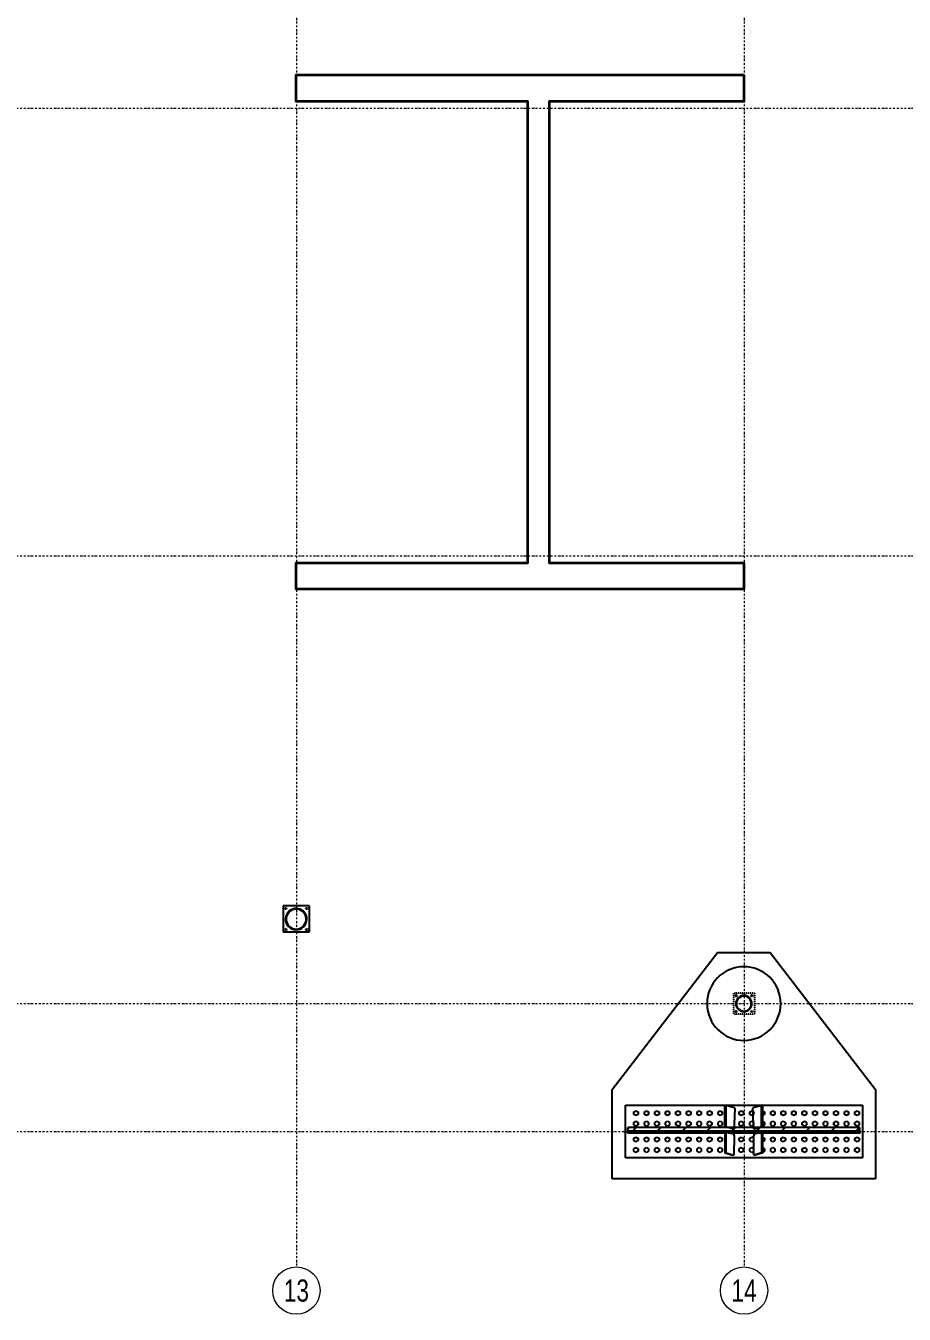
# Model space of a CAD drawing. Header units: millimetres. Extents: x 1541 to 289025, y -12015 to 47026.
# Drawn here: x 34933 to 36142, y -11969 to -10196 of the extents above; entities that cross this region are included whole.
import ezdxf
from ezdxf.enums import TextEntityAlignment as Align

# ---------------------------------------------------------------- set-up
doc = ezdxf.new("R2010")
doc.units = ezdxf.units.MM
doc.header["$LTSCALE"] = 0.1
for name, pattern in [('DASHDOTX2', [50.8, 25.4, -12.7, 0, -12.7]), ('DXK_LINE_DOT2', [3.9198, 1.9599, -1.9599]), ('Grid Line', [3.33375, 1.905, -0.47625, 0.47625, -0.47625])]:
    doc.linetypes.add(name, pattern=pattern)
doc.layers.get('0').update_dxf_attribs({"color": 255})
for name, color, linetype, lineweight in [('E_EJES', 8, 'Continuous', 9), ('E_EJES-1', 8, 'Grid Line', 9), ('E_MUROS-1', 2, 'Continuous', 35)]:
    doc.layers.add(name, color=color, linetype=linetype, lineweight=lineweight)
doc.styles.add('Swis721 LtCn BT_1', font='swisscl.ttf', dxfattribs={"height": 0.42})

msp = doc.modelspace()

# ---------------------------------------------------------------- hatches: boundary and pattern name
at = {"linetype": 'Continuous'}
h = msp.add_hatch(color=96, dxfattribs=at)
h.paths.add_polyline_path([(35320, -11425.1), (35319.8, -11422.6), (35319.1, -11420.1), (35318.1, -11417.8), (35316.6, -11415.7), (35314.8, -11413.8), (35312.7, -11412.4), (35310.3, -11411.3), (35307.9, -11410.6), (35305.3, -11410.4), (35302.8, -11410.6), (35300.3, -11411.3), (35298, -11412.4), (35295.9, -11413.8), (35294, -11415.7), (35292.6, -11417.8), (35291.5, -11420.1), (35290.8, -11422.6), (35290.6, -11425.1), (35290.8, -11427.7), (35291.5, -11430.2), (35292.6, -11432.5), (35294, -11434.6), (35295.9, -11436.4), (35298, -11437.9), (35300.3, -11438.9), (35302.8, -11439.6), (35305.3, -11439.8), (35307.9, -11439.6), (35310.3, -11438.9), (35312.7, -11437.9), (35314.8, -11436.4), (35316.6, -11434.6), (35318.1, -11432.5), (35319.1, -11430.2), (35319.8, -11427.7)])
h.paths.add_polyline_path([(35318.3, -11429.9), (35317.3, -11432), (35315.9, -11434), (35314.2, -11435.7), (35312.2, -11437.1), (35310.1, -11438.1), (35307.7, -11438.8), (35305.3, -11439), (35302.9, -11438.8), (35300.6, -11438.1), (35298.4, -11437.1), (35296.4, -11435.7), (35294.7, -11434), (35293.3, -11432), (35292.3, -11429.9), (35291.7, -11427.5), (35291.5, -11425.1), (35291.7, -11422.7), (35292.3, -11420.4), (35293.3, -11418.2), (35294.7, -11416.2), (35296.4, -11414.5), (35298.4, -11413.1), (35300.6, -11412.1), (35302.9, -11411.5), (35305.3, -11411.3), (35307.7, -11411.5), (35310.1, -11412.1), (35312.2, -11413.1), (35314.2, -11414.5), (35315.9, -11416.2), (35317.3, -11418.2), (35318.3, -11420.4), (35319, -11422.7), (35319.2, -11425.1), (35319, -11427.5)])
h = msp.add_hatch(dxfattribs=at)
h.set_pattern_fill('', scale=7.611392, style=0, pattern_type=0)
h.set_pattern_definition([(45, (35932.32, -11539.187), (-17.088, 17.088), [])])
h.paths.add_polyline_path([(35932.5, -11541.3), (35932.3, -11539.2), (35931.7, -11537.1), (35930.7, -11535.2), (35929.3, -11533.5), (35927.6, -11532.2), (35925.7, -11531.1), (35923.6, -11530.5), (35921.5, -11530.3), (35919.3, -11530.5), (35917.2, -11531.1), (35915.3, -11532.2), (35913.7, -11533.5), (35912.3, -11535.2), (35911.3, -11537.1), (35910.6, -11539.2), (35910.4, -11541.3), (35910.6, -11543.5), (35911.3, -11545.6), (35912.3, -11547.5), (35913.7, -11549.2), (35915.3, -11550.5), (35917.2, -11551.6), (35919.3, -11552.2), (35921.5, -11552.4), (35923.6, -11552.2), (35925.7, -11551.6), (35927.6, -11550.5), (35929.3, -11549.2), (35930.7, -11547.5), (35931.7, -11545.6), (35932.3, -11543.5)])
h.paths.add_polyline_path([(35931, -11545.3), (35930.1, -11547.1), (35928.8, -11548.6), (35927.2, -11549.9), (35925.4, -11550.9), (35923.5, -11551.5), (35921.5, -11551.7), (35919.5, -11551.5), (35917.5, -11550.9), (35915.7, -11549.9), (35914.2, -11548.6), (35912.9, -11547.1), (35911.9, -11545.3), (35911.3, -11543.4), (35911.1, -11541.3), (35911.3, -11539.3), (35911.9, -11537.4), (35912.9, -11535.6), (35914.2, -11534), (35915.7, -11532.8), (35917.5, -11531.8), (35919.5, -11531.2), (35921.5, -11531), (35923.5, -11531.2), (35925.4, -11531.8), (35927.2, -11532.8), (35928.8, -11534), (35930.1, -11535.6), (35931, -11537.4), (35931.6, -11539.3), (35931.8, -11541.3), (35931.6, -11543.4)])
h = msp.add_hatch(dxfattribs=at)
h.set_pattern_fill('', scale=7.611392, style=0, pattern_type=0)
h.set_pattern_definition([(45, (36080.785, -11712.02), (-17.088, 17.088), [])])
h.paths.add_polyline_path([(36081, -11715.9), (36080.8, -11712), (35762.2, -11712), (35762, -11715.9), (35762, -11716.7), (36081, -11716.7)])

# ---------------------------------------------------------------- linework, layer by layer
at = {"color": 2, "linetype": 'Continuous'}
for p, q in [((35921.5, -10299.6), (35921.5, -10263.3)), ((35323.4, -11407), (35287.2, -11407)), ((35287.2, -11407), (35287.2, -11443.2)), ((35323.4, -11407), (35323.4, -11443.2)), ((35323.4, -11443.2), (35287.2, -11443.2)), ((35740.3, -11659.5), (35885.2, -11471.2)), ((35885.2, -11471.2), (35957.7, -11471.2)), ((35957.7, -11471.2), (36102.7, -11659.5)), ((35740.3, -11782.7), (35740.3, -11659.5)), ((36102.7, -11659.5), (36102.7, -11782.7)), ((35758.4, -11753.7), (35758.4, -11681.2)), ((35758.4, -11681.2), (36084.6, -11681.2)), ((35895.2, -11710.8), (35895.2, -11681.6)), ((35895.2, -11681.6), (35897.1, -11681.7)), ((35908.1, -11685), (35897.1, -11681.7)), ((35897.1, -11710.8), (35897.1, -11681.7)), ((35909.2, -11685.3), (35908.1, -11685)), ((35909.2, -11685.3), (35908.1, -11707.8)), ((35934.8, -11685), (35933.8, -11685.3)), ((35934.8, -11707.8), (35933.8, -11685.3)), ((35945.8, -11681.7), (35934.8, -11685)), ((35945.8, -11681.7), (35947.7, -11681.6)), ((35945.8, -11710.8), (35945.8, -11681.7)), ((35947.7, -11710.8), (35947.7, -11681.6)), ((36084.6, -11681.2), (36084.6, -11753.7)), ((35762, -11715.9), (35762, -11712)), ((35762, -11712), (35762.2, -11712)), ((35762.2, -11712), (35762, -11715.9)), ((35762, -11715.9), (35762, -11716.7)), ((35762, -11719.8), (35762, -11716.7)), ((35762, -11716.7), (36081, -11716.7)), ((35895.2, -11719.8), (35762, -11719.8)), ((36080.8, -11712), (35762.2, -11712)), ((35899.5, -11712), (35895.2, -11710.8)), ((35895.2, -11710.8), (35897.1, -11710.8)), ((35897.1, -11717.9), (35895.2, -11717.8)), ((35895.2, -11717.8), (35895.2, -11746.8)), ((35901.2, -11712), (35897.1, -11710.8)), ((35897.1, -11717.9), (35907.1, -11720.8)), ((35897.1, -11746.9), (35897.1, -11717.9)), ((35939.2, -11719.8), (35903.7, -11719.8)), ((35907.1, -11720.8), (35907.9, -11723.9)), ((35907.9, -11712), (35907.8, -11714)), ((35908.1, -11707.8), (35907.9, -11712)), ((35935, -11712), (35934.8, -11707.8)), ((35935.1, -11714), (35935, -11712)), ((35935.1, -11723.9), (35935.9, -11720.8)), ((35935.9, -11720.8), (35945.8, -11717.9)), ((35945.8, -11710.8), (35941.7, -11712)), ((35947.7, -11710.8), (35943.5, -11712)), ((35945.8, -11710.8), (35947.7, -11710.8)), ((35947.7, -11717.8), (35945.8, -11717.9)), ((35945.8, -11717.9), (35945.8, -11746.9)), ((35947.7, -11746.8), (35947.7, -11717.8)), ((36081, -11719.8), (35947.7, -11719.8)), ((36081, -11712), (36080.8, -11712)), ((36081, -11715.9), (36080.8, -11712)), ((36081, -11715.9), (36081, -11712)), ((36081, -11716.7), (36081, -11715.9)), ((36081, -11716.7), (36081, -11719.8)), ((35907.9, -11723.9), (35907.8, -11750)), ((35935.1, -11750), (35935.1, -11723.9)), ((36084.6, -11753.7), (35758.4, -11753.7)), ((35895.2, -11746.8), (35906.1, -11750)), ((35895.2, -11746.8), (35897.1, -11746.9)), ((35897.1, -11746.9), (35907.8, -11750)), ((35907.8, -11750), (35906.1, -11750)), ((35945.8, -11746.9), (35935.1, -11750)), ((35936.9, -11750), (35935.1, -11750)), ((35947.7, -11746.8), (35936.9, -11750)), ((35945.8, -11746.9), (35947.7, -11746.8)), ((36102.7, -11782.7), (35740.3, -11782.7))]:
    msp.add_line(p, q, dxfattribs=at)
at = {"color": 7, "linetype": 'Continuous'}
for p, q in [((35289.7, -11410.6), (35290.3, -11409.6)), ((35290.3, -11411.6), (35289.7, -11410.6)), ((35290.3, -11409.6), (35291.4, -11409.6)), ((35291.4, -11411.6), (35290.3, -11411.6)), ((35291.4, -11409.6), (35291.9, -11410.6)), ((35291.9, -11410.6), (35291.4, -11411.6)), ((35318.7, -11410.6), (35319.2, -11409.6)), ((35319.2, -11411.6), (35318.7, -11410.6)), ((35319.2, -11409.6), (35320.4, -11409.6)), ((35320.4, -11411.6), (35319.2, -11411.6)), ((35320.4, -11409.6), (35320.9, -11410.6)), ((35320.9, -11410.6), (35320.4, -11411.6)), ((35289.7, -11439.6), (35290.3, -11438.6)), ((35290.3, -11440.6), (35289.7, -11439.6)), ((35290.3, -11438.6), (35291.4, -11438.6)), ((35291.4, -11440.6), (35290.3, -11440.6)), ((35291.4, -11438.6), (35291.9, -11439.6)), ((35291.9, -11439.6), (35291.4, -11440.6)), ((35318.7, -11439.6), (35319.2, -11438.6)), ((35319.2, -11440.6), (35318.7, -11439.6)), ((35319.2, -11438.6), (35320.4, -11438.6)), ((35320.4, -11440.6), (35319.2, -11440.6)), ((35320.4, -11438.6), (35320.9, -11439.6)), ((35320.9, -11439.6), (35320.4, -11440.6)), ((35909.5, -11530.5), (35910, -11529.5)), ((35910, -11531.4), (35909.5, -11530.5)), ((35910, -11529.5), (35911.2, -11529.5)), ((35911.2, -11531.4), (35910, -11531.4)), ((35911.2, -11529.5), (35911.7, -11530.5)), ((35911.7, -11530.5), (35911.2, -11531.4)), ((35931.2, -11530.5), (35931.8, -11529.5)), ((35931.8, -11531.4), (35931.2, -11530.5)), ((35931.8, -11529.5), (35932.9, -11529.5)), ((35932.9, -11531.4), (35931.8, -11531.4)), ((35932.9, -11529.5), (35933.5, -11530.5)), ((35933.5, -11530.5), (35932.9, -11531.4)), ((35909.5, -11552.2), (35910, -11551.2)), ((35910, -11553.2), (35909.5, -11552.2)), ((35910, -11551.2), (35911.2, -11551.2)), ((35911.2, -11553.2), (35910, -11553.2)), ((35911.2, -11551.2), (35911.7, -11552.2)), ((35911.7, -11552.2), (35911.2, -11553.2)), ((35931.2, -11552.2), (35931.8, -11551.2)), ((35931.8, -11553.2), (35931.2, -11552.2)), ((35931.8, -11551.2), (35932.9, -11551.2)), ((35932.9, -11553.2), (35931.8, -11553.2)), ((35932.9, -11551.2), (35933.5, -11552.2)), ((35933.5, -11552.2), (35932.9, -11553.2)), ((35770, -11690.4), (35772.9, -11688.8)), ((35770, -11693.8), (35770, -11690.4)), ((35772.9, -11695.5), (35770, -11693.8)), ((35770, -11704.9), (35772.9, -11703.3)), ((35772.9, -11688.8), (35775.8, -11690.4)), ((35775.8, -11693.8), (35772.9, -11695.5)), ((35772.9, -11703.3), (35775.8, -11704.9)), ((35775.8, -11690.4), (35775.8, -11693.8)), ((35784.5, -11690.4), (35787.4, -11688.8)), ((35784.5, -11693.8), (35784.5, -11690.4)), ((35787.4, -11695.5), (35784.5, -11693.8)), ((35784.5, -11704.9), (35787.4, -11703.3)), ((35787.4, -11688.8), (35790.3, -11690.4)), ((35790.3, -11693.8), (35787.4, -11695.5)), ((35787.4, -11703.3), (35790.3, -11704.9)), ((35790.3, -11690.4), (35790.3, -11693.8)), ((35799, -11690.4), (35801.9, -11688.8)), ((35799, -11693.8), (35799, -11690.4)), ((35801.9, -11695.5), (35799, -11693.8)), ((35799, -11704.9), (35801.9, -11703.3)), ((35801.9, -11688.8), (35804.8, -11690.4)), ((35804.8, -11693.8), (35801.9, -11695.5)), ((35801.9, -11703.3), (35804.8, -11704.9)), ((35804.8, -11690.4), (35804.8, -11693.8)), ((35813.5, -11690.4), (35816.4, -11688.8)), ((35813.5, -11693.8), (35813.5, -11690.4)), ((35816.4, -11695.5), (35813.5, -11693.8)), ((35813.5, -11704.9), (35816.4, -11703.3)), ((35816.4, -11688.8), (35819.3, -11690.4)), ((35819.3, -11693.8), (35816.4, -11695.5)), ((35816.4, -11703.3), (35819.3, -11704.9)), ((35819.3, -11690.4), (35819.3, -11693.8)), ((35828, -11690.4), (35830.9, -11688.8)), ((35828, -11693.8), (35828, -11690.4)), ((35830.9, -11695.5), (35828, -11693.8)), ((35828, -11704.9), (35830.9, -11703.3)), ((35830.9, -11688.8), (35833.8, -11690.4)), ((35833.8, -11693.8), (35830.9, -11695.5)), ((35830.9, -11703.3), (35833.8, -11704.9)), ((35833.8, -11690.4), (35833.8, -11693.8)), ((35842.5, -11690.4), (35845.4, -11688.8)), ((35842.5, -11693.8), (35842.5, -11690.4)), ((35845.4, -11695.5), (35842.5, -11693.8)), ((35842.5, -11704.9), (35845.4, -11703.3)), ((35845.4, -11688.8), (35848.3, -11690.4)), ((35848.3, -11693.8), (35845.4, -11695.5)), ((35845.4, -11703.3), (35848.3, -11704.9)), ((35848.3, -11690.4), (35848.3, -11693.8)), ((35857, -11690.4), (35859.9, -11688.8)), ((35857, -11693.8), (35857, -11690.4)), ((35859.9, -11695.5), (35857, -11693.8)), ((35857, -11704.9), (35859.9, -11703.3)), ((35859.9, -11688.8), (35862.8, -11690.4)), ((35862.8, -11693.8), (35859.9, -11695.5)), ((35859.9, -11703.3), (35862.8, -11704.9)), ((35862.8, -11690.4), (35862.8, -11693.8)), ((35871.5, -11690.4), (35874.4, -11688.8)), ((35871.5, -11693.8), (35871.5, -11690.4)), ((35874.4, -11695.5), (35871.5, -11693.8)), ((35871.5, -11704.9), (35874.4, -11703.3)), ((35874.4, -11688.8), (35877.3, -11690.4)), ((35877.3, -11693.8), (35874.4, -11695.5)), ((35874.4, -11703.3), (35877.3, -11704.9)), ((35877.3, -11690.4), (35877.3, -11693.8)), ((35886, -11690.4), (35888.9, -11688.8)), ((35886, -11693.8), (35886, -11690.4)), ((35888.9, -11695.5), (35886, -11693.8)), ((35886, -11704.9), (35888.9, -11703.3)), ((35888.9, -11688.8), (35891.8, -11690.4)), ((35891.8, -11693.8), (35888.9, -11695.5)), ((35888.9, -11703.3), (35891.8, -11704.9)), ((35891.8, -11690.4), (35891.8, -11693.8)), ((35915, -11690.4), (35917.9, -11688.8)), ((35915, -11693.8), (35915, -11690.4)), ((35917.9, -11695.5), (35915, -11693.8)), ((35915, -11704.9), (35917.9, -11703.3)), ((35917.9, -11688.8), (35920.8, -11690.4)), ((35920.8, -11693.8), (35917.9, -11695.5)), ((35917.9, -11703.3), (35920.8, -11704.9)), ((35920.8, -11690.4), (35920.8, -11693.8)), ((35929.5, -11690.4), (35932.4, -11688.8)), ((35929.5, -11693.8), (35929.5, -11690.4)), ((35932.4, -11695.5), (35929.5, -11693.8)), ((35929.5, -11704.9), (35932.4, -11703.3)), ((35935.2, -11690.4), (35932.4, -11688.8)), ((35935.2, -11693.8), (35932.4, -11695.5)), ((35935.2, -11704.9), (35932.4, -11703.3)), ((35935.2, -11693.8), (35935.2, -11690.4)), ((35947.7, -11689.3), (35949.7, -11690.4)), ((35949.7, -11693.8), (35947.7, -11695)), ((35947.7, -11703.8), (35949.7, -11704.9)), ((35949.7, -11690.4), (35949.7, -11693.8)), ((35958.4, -11690.4), (35961.3, -11688.8)), ((35958.4, -11693.8), (35958.4, -11690.4)), ((35961.3, -11695.5), (35958.4, -11693.8)), ((35958.4, -11704.9), (35961.3, -11703.3)), ((35961.3, -11688.8), (35964.2, -11690.4)), ((35964.2, -11693.8), (35961.3, -11695.5)), ((35961.3, -11703.3), (35964.2, -11704.9)), ((35964.2, -11690.4), (35964.2, -11693.8)), ((35972.9, -11690.4), (35975.8, -11688.8)), ((35972.9, -11693.8), (35972.9, -11690.4)), ((35975.8, -11695.5), (35972.9, -11693.8)), ((35972.9, -11704.9), (35975.8, -11703.3)), ((35975.8, -11688.8), (35978.7, -11690.4)), ((35978.7, -11693.8), (35975.8, -11695.5)), ((35975.8, -11703.3), (35978.7, -11704.9)), ((35978.7, -11690.4), (35978.7, -11693.8)), ((35987.4, -11690.4), (35990.3, -11688.8)), ((35987.4, -11693.8), (35987.4, -11690.4)), ((35990.3, -11695.5), (35987.4, -11693.8)), ((35987.4, -11704.9), (35990.3, -11703.3)), ((35990.3, -11688.8), (35993.2, -11690.4)), ((35993.2, -11693.8), (35990.3, -11695.5)), ((35990.3, -11703.3), (35993.2, -11704.9)), ((35993.2, -11690.4), (35993.2, -11693.8)), ((36001.9, -11690.4), (36004.8, -11688.8)), ((36001.9, -11693.8), (36001.9, -11690.4)), ((36004.8, -11695.5), (36001.9, -11693.8)), ((36001.9, -11704.9), (36004.8, -11703.3)), ((36004.8, -11688.8), (36007.7, -11690.4)), ((36007.7, -11693.8), (36004.8, -11695.5)), ((36004.8, -11703.3), (36007.7, -11704.9)), ((36007.7, -11690.4), (36007.7, -11693.8)), ((36016.4, -11690.4), (36019.3, -11688.8)), ((36016.4, -11693.8), (36016.4, -11690.4)), ((36019.3, -11695.5), (36016.4, -11693.8)), ((36016.4, -11704.9), (36019.3, -11703.3)), ((36019.3, -11688.8), (36022.2, -11690.4)), ((36022.2, -11693.8), (36019.3, -11695.5)), ((36019.3, -11703.3), (36022.2, -11704.9)), ((36022.2, -11690.4), (36022.2, -11693.8)), ((36030.9, -11690.4), (36033.8, -11688.8)), ((36030.9, -11693.8), (36030.9, -11690.4)), ((36033.8, -11695.5), (36030.9, -11693.8)), ((36030.9, -11704.9), (36033.8, -11703.3)), ((36033.8, -11688.8), (36036.7, -11690.4)), ((36036.7, -11693.8), (36033.8, -11695.5)), ((36033.8, -11703.3), (36036.7, -11704.9)), ((36036.7, -11690.4), (36036.7, -11693.8)), ((36045.4, -11690.4), (36048.3, -11688.8)), ((36045.4, -11693.8), (36045.4, -11690.4)), ((36048.3, -11695.5), (36045.4, -11693.8)), ((36045.4, -11704.9), (36048.3, -11703.3)), ((36048.3, -11688.8), (36051.2, -11690.4)), ((36051.2, -11693.8), (36048.3, -11695.5)), ((36048.3, -11703.3), (36051.2, -11704.9)), ((36051.2, -11690.4), (36051.2, -11693.8)), ((36059.9, -11690.4), (36062.8, -11688.8)), ((36059.9, -11693.8), (36059.9, -11690.4)), ((36062.8, -11695.5), (36059.9, -11693.8)), ((36059.9, -11704.9), (36062.8, -11703.3)), ((36062.8, -11688.8), (36065.7, -11690.4)), ((36065.7, -11693.8), (36062.8, -11695.5)), ((36062.8, -11703.3), (36065.7, -11704.9)), ((36065.7, -11690.4), (36065.7, -11693.8)), ((36074.4, -11690.4), (36077.3, -11688.8)), ((36074.4, -11693.8), (36074.4, -11690.4)), ((36077.3, -11695.5), (36074.4, -11693.8)), ((36074.4, -11704.9), (36077.3, -11703.3)), ((36077.3, -11688.8), (36080.2, -11690.4)), ((36080.2, -11693.8), (36077.3, -11695.5)), ((36077.3, -11703.3), (36080.2, -11704.9)), ((36080.2, -11690.4), (36080.2, -11693.8)), ((35770, -11708.3), (35770, -11704.9)), ((35772.9, -11710), (35770, -11708.3)), ((35775.8, -11708.3), (35772.9, -11710)), ((35775.8, -11704.9), (35775.8, -11708.3)), ((35784.5, -11708.3), (35784.5, -11704.9)), ((35787.4, -11710), (35784.5, -11708.3)), ((35790.3, -11708.3), (35787.4, -11710)), ((35790.3, -11704.9), (35790.3, -11708.3)), ((35799, -11708.3), (35799, -11704.9)), ((35801.9, -11710), (35799, -11708.3)), ((35804.8, -11708.3), (35801.9, -11710)), ((35804.8, -11704.9), (35804.8, -11708.3)), ((35813.5, -11708.3), (35813.5, -11704.9)), ((35816.4, -11710), (35813.5, -11708.3)), ((35819.3, -11708.3), (35816.4, -11710)), ((35819.3, -11704.9), (35819.3, -11708.3)), ((35828, -11708.3), (35828, -11704.9)), ((35830.9, -11710), (35828, -11708.3)), ((35833.8, -11708.3), (35830.9, -11710)), ((35833.8, -11704.9), (35833.8, -11708.3)), ((35842.5, -11708.3), (35842.5, -11704.9)), ((35845.4, -11710), (35842.5, -11708.3)), ((35848.3, -11708.3), (35845.4, -11710)), ((35848.3, -11704.9), (35848.3, -11708.3)), ((35857, -11708.3), (35857, -11704.9)), ((35859.9, -11710), (35857, -11708.3)), ((35862.8, -11708.3), (35859.9, -11710)), ((35862.8, -11704.9), (35862.8, -11708.3)), ((35871.5, -11708.3), (35871.5, -11704.9)), ((35874.4, -11710), (35871.5, -11708.3)), ((35877.3, -11708.3), (35874.4, -11710)), ((35877.3, -11704.9), (35877.3, -11708.3)), ((35886, -11708.3), (35886, -11704.9)), ((35888.9, -11710), (35886, -11708.3)), ((35891.8, -11708.3), (35888.9, -11710)), ((35891.8, -11704.9), (35891.8, -11708.3)), ((35915, -11708.3), (35915, -11704.9)), ((35917.9, -11710), (35915, -11708.3)), ((35920.8, -11708.3), (35917.9, -11710)), ((35920.8, -11704.9), (35920.8, -11708.3)), ((35929.5, -11708.3), (35929.5, -11704.9)), ((35932.4, -11710), (35929.5, -11708.3)), ((35935.2, -11708.3), (35932.4, -11710)), ((35935.2, -11708.3), (35935.2, -11704.9)), ((35949.7, -11708.3), (35947.7, -11709.5)), ((35949.7, -11704.9), (35949.7, -11708.3)), ((35958.4, -11708.3), (35958.4, -11704.9)), ((35961.3, -11710), (35958.4, -11708.3)), ((35964.2, -11708.3), (35961.3, -11710)), ((35964.2, -11704.9), (35964.2, -11708.3)), ((35972.9, -11708.3), (35972.9, -11704.9)), ((35975.8, -11710), (35972.9, -11708.3)), ((35978.7, -11708.3), (35975.8, -11710)), ((35978.7, -11704.9), (35978.7, -11708.3)), ((35987.4, -11708.3), (35987.4, -11704.9)), ((35990.3, -11710), (35987.4, -11708.3)), ((35993.2, -11708.3), (35990.3, -11710)), ((35993.2, -11704.9), (35993.2, -11708.3)), ((36001.9, -11708.3), (36001.9, -11704.9)), ((36004.8, -11710), (36001.9, -11708.3)), ((36007.7, -11708.3), (36004.8, -11710)), ((36007.7, -11704.9), (36007.7, -11708.3)), ((36016.4, -11708.3), (36016.4, -11704.9)), ((36019.3, -11710), (36016.4, -11708.3)), ((36022.2, -11708.3), (36019.3, -11710)), ((36022.2, -11704.9), (36022.2, -11708.3)), ((36030.9, -11708.3), (36030.9, -11704.9)), ((36033.8, -11710), (36030.9, -11708.3)), ((36036.7, -11708.3), (36033.8, -11710)), ((36036.7, -11704.9), (36036.7, -11708.3)), ((36045.4, -11708.3), (36045.4, -11704.9)), ((36048.3, -11710), (36045.4, -11708.3)), ((36051.2, -11708.3), (36048.3, -11710)), ((36051.2, -11704.9), (36051.2, -11708.3)), ((36059.9, -11708.3), (36059.9, -11704.9)), ((36062.8, -11710), (36059.9, -11708.3)), ((36065.7, -11708.3), (36062.8, -11710)), ((36065.7, -11704.9), (36065.7, -11708.3)), ((36074.4, -11708.3), (36074.4, -11704.9)), ((36077.3, -11710), (36074.4, -11708.3)), ((36080.2, -11708.3), (36077.3, -11710)), ((36080.2, -11704.9), (36080.2, -11708.3)), ((35770, -11726.7), (35772.9, -11725)), ((35770, -11730), (35770, -11726.7)), ((35772.9, -11731.7), (35770, -11730)), ((35770, -11741.2), (35772.9, -11739.5)), ((35772.9, -11725), (35775.8, -11726.7)), ((35775.8, -11730), (35772.9, -11731.7)), ((35772.9, -11739.5), (35775.8, -11741.2)), ((35775.8, -11726.7), (35775.8, -11730)), ((35784.5, -11726.7), (35787.4, -11725)), ((35784.5, -11730), (35784.5, -11726.7)), ((35787.4, -11731.7), (35784.5, -11730)), ((35784.5, -11741.2), (35787.4, -11739.5)), ((35787.4, -11725), (35790.3, -11726.7)), ((35790.3, -11730), (35787.4, -11731.7)), ((35787.4, -11739.5), (35790.3, -11741.2)), ((35790.3, -11726.7), (35790.3, -11730)), ((35799, -11726.7), (35801.9, -11725)), ((35799, -11730), (35799, -11726.7)), ((35801.9, -11731.7), (35799, -11730)), ((35799, -11741.2), (35801.9, -11739.5)), ((35801.9, -11725), (35804.8, -11726.7)), ((35804.8, -11730), (35801.9, -11731.7)), ((35801.9, -11739.5), (35804.8, -11741.2)), ((35804.8, -11726.7), (35804.8, -11730)), ((35813.5, -11726.7), (35816.4, -11725)), ((35813.5, -11730), (35813.5, -11726.7)), ((35816.4, -11731.7), (35813.5, -11730)), ((35813.5, -11741.2), (35816.4, -11739.5)), ((35816.4, -11725), (35819.3, -11726.7)), ((35819.3, -11730), (35816.4, -11731.7)), ((35816.4, -11739.5), (35819.3, -11741.2)), ((35819.3, -11726.7), (35819.3, -11730)), ((35828, -11726.7), (35830.9, -11725)), ((35828, -11730), (35828, -11726.7)), ((35830.9, -11731.7), (35828, -11730)), ((35828, -11741.2), (35830.9, -11739.5)), ((35830.9, -11725), (35833.8, -11726.7)), ((35833.8, -11730), (35830.9, -11731.7)), ((35830.9, -11739.5), (35833.8, -11741.2)), ((35833.8, -11726.7), (35833.8, -11730)), ((35842.5, -11726.7), (35845.4, -11725)), ((35842.5, -11730), (35842.5, -11726.7)), ((35845.4, -11731.7), (35842.5, -11730)), ((35842.5, -11741.2), (35845.4, -11739.5)), ((35845.4, -11725), (35848.3, -11726.7)), ((35848.3, -11730), (35845.4, -11731.7)), ((35845.4, -11739.5), (35848.3, -11741.2)), ((35848.3, -11726.7), (35848.3, -11730)), ((35857, -11726.7), (35859.9, -11725)), ((35857, -11730), (35857, -11726.7)), ((35859.9, -11731.7), (35857, -11730)), ((35857, -11741.2), (35859.9, -11739.5)), ((35859.9, -11725), (35862.8, -11726.7)), ((35862.8, -11730), (35859.9, -11731.7)), ((35859.9, -11739.5), (35862.8, -11741.2)), ((35862.8, -11726.7), (35862.8, -11730)), ((35871.5, -11726.7), (35874.4, -11725)), ((35871.5, -11730), (35871.5, -11726.7)), ((35874.4, -11731.7), (35871.5, -11730)), ((35871.5, -11741.2), (35874.4, -11739.5)), ((35874.4, -11725), (35877.3, -11726.7)), ((35877.3, -11730), (35874.4, -11731.7)), ((35874.4, -11739.5), (35877.3, -11741.2)), ((35877.3, -11726.7), (35877.3, -11730)), ((35886, -11726.7), (35888.9, -11725)), ((35886, -11730), (35886, -11726.7)), ((35888.9, -11731.7), (35886, -11730)), ((35886, -11741.2), (35888.9, -11739.5)), ((35888.9, -11725), (35891.8, -11726.7)), ((35891.8, -11730), (35888.9, -11731.7)), ((35888.9, -11739.5), (35891.8, -11741.2)), ((35891.8, -11726.7), (35891.8, -11730)), ((35915, -11726.7), (35917.9, -11725)), ((35915, -11730), (35915, -11726.7)), ((35917.9, -11731.7), (35915, -11730)), ((35915, -11741.2), (35917.9, -11739.5)), ((35917.9, -11725), (35920.8, -11726.7)), ((35920.8, -11730), (35917.9, -11731.7)), ((35917.9, -11739.5), (35920.8, -11741.2)), ((35920.8, -11726.7), (35920.8, -11730)), ((35929.5, -11726.7), (35932.4, -11725)), ((35929.5, -11730), (35929.5, -11726.7)), ((35932.4, -11731.7), (35929.5, -11730)), ((35929.5, -11741.2), (35932.4, -11739.5)), ((35935.2, -11726.7), (35932.4, -11725)), ((35935.2, -11730), (35932.4, -11731.7)), ((35935.2, -11741.2), (35932.4, -11739.5)), ((35935.2, -11730), (35935.2, -11726.7)), ((35947.7, -11725.5), (35949.7, -11726.7)), ((35949.7, -11730), (35947.7, -11731.2)), ((35949.7, -11726.7), (35949.7, -11730)), ((35958.4, -11726.7), (35961.3, -11725)), ((35958.4, -11730), (35958.4, -11726.7)), ((35961.3, -11731.7), (35958.4, -11730)), ((35958.4, -11741.2), (35961.3, -11739.5)), ((35961.3, -11725), (35964.2, -11726.7)), ((35964.2, -11730), (35961.3, -11731.7)), ((35961.3, -11739.5), (35964.2, -11741.2)), ((35964.2, -11726.7), (35964.2, -11730)), ((35972.9, -11726.7), (35975.8, -11725)), ((35972.9, -11730), (35972.9, -11726.7)), ((35975.8, -11731.7), (35972.9, -11730)), ((35972.9, -11741.2), (35975.8, -11739.5)), ((35975.8, -11725), (35978.7, -11726.7)), ((35978.7, -11730), (35975.8, -11731.7)), ((35975.8, -11739.5), (35978.7, -11741.2)), ((35978.7, -11726.7), (35978.7, -11730)), ((35987.4, -11726.7), (35990.3, -11725)), ((35987.4, -11730), (35987.4, -11726.7)), ((35990.3, -11731.7), (35987.4, -11730)), ((35987.4, -11741.2), (35990.3, -11739.5)), ((35990.3, -11725), (35993.2, -11726.7)), ((35993.2, -11730), (35990.3, -11731.7)), ((35990.3, -11739.5), (35993.2, -11741.2)), ((35993.2, -11726.7), (35993.2, -11730)), ((36001.9, -11726.7), (36004.8, -11725)), ((36001.9, -11730), (36001.9, -11726.7)), ((36004.8, -11731.7), (36001.9, -11730)), ((36001.9, -11741.2), (36004.8, -11739.5)), ((36004.8, -11725), (36007.7, -11726.7)), ((36007.7, -11730), (36004.8, -11731.7)), ((36004.8, -11739.5), (36007.7, -11741.2)), ((36007.7, -11726.7), (36007.7, -11730)), ((36016.4, -11726.7), (36019.3, -11725)), ((36016.4, -11730), (36016.4, -11726.7)), ((36019.3, -11731.7), (36016.4, -11730)), ((36016.4, -11741.2), (36019.3, -11739.5)), ((36019.3, -11725), (36022.2, -11726.7)), ((36022.2, -11730), (36019.3, -11731.7)), ((36019.3, -11739.5), (36022.2, -11741.2)), ((36022.2, -11726.7), (36022.2, -11730)), ((36030.9, -11726.7), (36033.8, -11725)), ((36030.9, -11730), (36030.9, -11726.7)), ((36033.8, -11731.7), (36030.9, -11730)), ((36030.9, -11741.2), (36033.8, -11739.5)), ((36033.8, -11725), (36036.7, -11726.7)), ((36036.7, -11730), (36033.8, -11731.7)), ((36033.8, -11739.5), (36036.7, -11741.2)), ((36036.7, -11726.7), (36036.7, -11730)), ((36045.4, -11726.7), (36048.3, -11725)), ((36045.4, -11730), (36045.4, -11726.7)), ((36048.3, -11731.7), (36045.4, -11730)), ((36045.4, -11741.2), (36048.3, -11739.5)), ((36048.3, -11725), (36051.2, -11726.7)), ((36051.2, -11730), (36048.3, -11731.7)), ((36048.3, -11739.5), (36051.2, -11741.2)), ((36051.2, -11726.7), (36051.2, -11730)), ((36059.9, -11726.7), (36062.8, -11725)), ((36059.9, -11730), (36059.9, -11726.7)), ((36062.8, -11731.7), (36059.9, -11730)), ((36059.9, -11741.2), (36062.8, -11739.5)), ((36062.8, -11725), (36065.7, -11726.7)), ((36065.7, -11730), (36062.8, -11731.7)), ((36062.8, -11739.5), (36065.7, -11741.2)), ((36065.7, -11726.7), (36065.7, -11730)), ((36074.4, -11726.7), (36077.3, -11725)), ((36074.4, -11730), (36074.4, -11726.7)), ((36077.3, -11731.7), (36074.4, -11730)), ((36074.4, -11741.2), (36077.3, -11739.5)), ((36077.3, -11725), (36080.2, -11726.7)), ((36080.2, -11730), (36077.3, -11731.7)), ((36077.3, -11739.5), (36080.2, -11741.2)), ((36080.2, -11726.7), (36080.2, -11730)), ((35770, -11744.5), (35770, -11741.2)), ((35772.9, -11746.2), (35770, -11744.5)), ((35775.8, -11744.5), (35772.9, -11746.2)), ((35775.8, -11741.2), (35775.8, -11744.5)), ((35784.5, -11744.5), (35784.5, -11741.2)), ((35787.4, -11746.2), (35784.5, -11744.5)), ((35790.3, -11744.5), (35787.4, -11746.2)), ((35790.3, -11741.2), (35790.3, -11744.5)), ((35799, -11744.5), (35799, -11741.2)), ((35801.9, -11746.2), (35799, -11744.5)), ((35804.8, -11744.5), (35801.9, -11746.2)), ((35804.8, -11741.2), (35804.8, -11744.5)), ((35813.5, -11744.5), (35813.5, -11741.2)), ((35816.4, -11746.2), (35813.5, -11744.5)), ((35819.3, -11744.5), (35816.4, -11746.2)), ((35819.3, -11741.2), (35819.3, -11744.5)), ((35828, -11744.5), (35828, -11741.2)), ((35830.9, -11746.2), (35828, -11744.5)), ((35833.8, -11744.5), (35830.9, -11746.2)), ((35833.8, -11741.2), (35833.8, -11744.5)), ((35842.5, -11744.5), (35842.5, -11741.2)), ((35845.4, -11746.2), (35842.5, -11744.5)), ((35848.3, -11744.5), (35845.4, -11746.2)), ((35848.3, -11741.2), (35848.3, -11744.5)), ((35857, -11744.5), (35857, -11741.2)), ((35859.9, -11746.2), (35857, -11744.5)), ((35862.8, -11744.5), (35859.9, -11746.2)), ((35862.8, -11741.2), (35862.8, -11744.5)), ((35871.5, -11744.5), (35871.5, -11741.2)), ((35874.4, -11746.2), (35871.5, -11744.5)), ((35877.3, -11744.5), (35874.4, -11746.2)), ((35877.3, -11741.2), (35877.3, -11744.5)), ((35886, -11744.5), (35886, -11741.2)), ((35888.9, -11746.2), (35886, -11744.5)), ((35891.8, -11744.5), (35888.9, -11746.2)), ((35891.8, -11741.2), (35891.8, -11744.5)), ((35915, -11744.5), (35915, -11741.2)), ((35917.9, -11746.2), (35915, -11744.5)), ((35920.8, -11744.5), (35917.9, -11746.2)), ((35920.8, -11741.2), (35920.8, -11744.5)), ((35929.5, -11744.5), (35929.5, -11741.2)), ((35932.4, -11746.2), (35929.5, -11744.5)), ((35935.2, -11744.5), (35932.4, -11746.2)), ((35935.2, -11744.5), (35935.2, -11741.2)), ((35947.7, -11740), (35949.7, -11741.2)), ((35949.7, -11744.5), (35947.7, -11745.7)), ((35949.7, -11741.2), (35949.7, -11744.5)), ((35958.4, -11744.5), (35958.4, -11741.2)), ((35961.3, -11746.2), (35958.4, -11744.5)), ((35964.2, -11744.5), (35961.3, -11746.2)), ((35964.2, -11741.2), (35964.2, -11744.5)), ((35972.9, -11744.5), (35972.9, -11741.2)), ((35975.8, -11746.2), (35972.9, -11744.5)), ((35978.7, -11744.5), (35975.8, -11746.2)), ((35978.7, -11741.2), (35978.7, -11744.5)), ((35987.4, -11744.5), (35987.4, -11741.2)), ((35990.3, -11746.2), (35987.4, -11744.5)), ((35993.2, -11744.5), (35990.3, -11746.2)), ((35993.2, -11741.2), (35993.2, -11744.5)), ((36001.9, -11744.5), (36001.9, -11741.2)), ((36004.8, -11746.2), (36001.9, -11744.5)), ((36007.7, -11744.5), (36004.8, -11746.2)), ((36007.7, -11741.2), (36007.7, -11744.5)), ((36016.4, -11744.5), (36016.4, -11741.2)), ((36019.3, -11746.2), (36016.4, -11744.5)), ((36022.2, -11744.5), (36019.3, -11746.2)), ((36022.2, -11741.2), (36022.2, -11744.5)), ((36030.9, -11744.5), (36030.9, -11741.2)), ((36033.8, -11746.2), (36030.9, -11744.5)), ((36036.7, -11744.5), (36033.8, -11746.2)), ((36036.7, -11741.2), (36036.7, -11744.5)), ((36045.4, -11744.5), (36045.4, -11741.2)), ((36048.3, -11746.2), (36045.4, -11744.5)), ((36051.2, -11744.5), (36048.3, -11746.2)), ((36051.2, -11741.2), (36051.2, -11744.5)), ((36059.9, -11744.5), (36059.9, -11741.2)), ((36062.8, -11746.2), (36059.9, -11744.5)), ((36065.7, -11744.5), (36062.8, -11746.2)), ((36065.7, -11741.2), (36065.7, -11744.5)), ((36074.4, -11744.5), (36074.4, -11741.2)), ((36077.3, -11746.2), (36074.4, -11744.5)), ((36080.2, -11744.5), (36077.3, -11746.2)), ((36080.2, -11741.2), (36080.2, -11744.5))]:
    msp.add_line(p, q, dxfattribs=at)
at = {"color": 7, "linetype": 'DXK_LINE_DOT2'}
for p, q in [((35936, -11526.8), (35907, -11526.8)), ((35907, -11526.8), (35907, -11555.8)), ((35936, -11526.8), (35936, -11555.8)), ((35936, -11555.8), (35907, -11555.8)), ((35903.7, -11719.8), (35895.2, -11719.8)), ((35906.1, -11714), (35899.5, -11712)), ((35907.8, -11714), (35901.2, -11712)), ((35907.8, -11714), (35906.1, -11714)), ((35941.7, -11712), (35935.1, -11714)), ((35935.1, -11714), (35936.8, -11714)), ((35943.5, -11712), (35936.8, -11714)), ((35947.7, -11719.8), (35939.2, -11719.8))]:
    msp.add_line(p, q, dxfattribs=at)
at = {"color": 2, "linetype": 'Continuous'}
for centre, radius, start, end in [((35305.3, -11425.1), 14.7, 10, 190), ((35305.3, -11425.1), 13.8, 350, 170), ((35305.3, -11425.1), 14.7, 190, 10), ((35305.3, -11425.1), 13.8, 170, 350), ((35921.5, -11541.3), 50.7, 6, 186), ((35921.5, -11541.3), 50.7, 186, 6), ((35921.5, -11541.3), 11.1, 11.25, 191.25), ((35921.5, -11541.3), 11.1, 191.25, 11.25), ((35921.5, -11541.3), 10.3, 168.75, 348.75), ((35921.5, -11541.3), 10.3, 348.75, 168.75)]:
    msp.add_arc(centre, radius, start, end, dxfattribs=at)
at = {"layer": 'E_EJES'}
for centre in [(35305.6, -11936.3), (35921.7, -11936.3)]:
    msp.add_circle(centre, 32.6, dxfattribs=at)
at = {"layer": 'E_EJES-1', "linetype": 'DASHDOTX2'}
for p, q in [((35305.6, -9278.2), (35305.6, -11903.7)), ((35921.7, -9278.2), (35921.7, -11903.7)), ((30387.5, -10309), (37610.4, -10309)), ((30387.5, -10925.2), (37610.4, -10925.2)), ((30387.5, -11541.3), (37610.4, -11541.3)), ((30387.5, -11717.5), (37610.4, -11717.5))]:
    msp.add_line(p, q, dxfattribs=at)
at = {"layer": 'E_MUROS-1'}
msp.add_lwpolyline([(35921.5, -10263.3), (35921.5, -10299.6), (35653.3, -10299.6), (35653.3, -10934.6), (35921.5, -10934.6), (35921.5, -10970.8), (35305.3, -10970.8), (35305.3, -10934.6), (35624.3, -10934.6), (35624.3, -10299.6), (35305.3, -10299.6), (35305.3, -10263.3)], close=True, dxfattribs=at)

# ---------------------------------------------------------------- texts
at = {"layer": 'E_EJES', "style": 'Swis721 LtCn BT_1'}
for s, p in [('13', (35305.6, -11936.3)), ('14', (35921.7, -11936.3))]:
    msp.add_text(s, height=30.45, dxfattribs=at).set_placement(p, align=Align.MIDDLE_CENTER)

doc.saveas('drawing.dxf')
